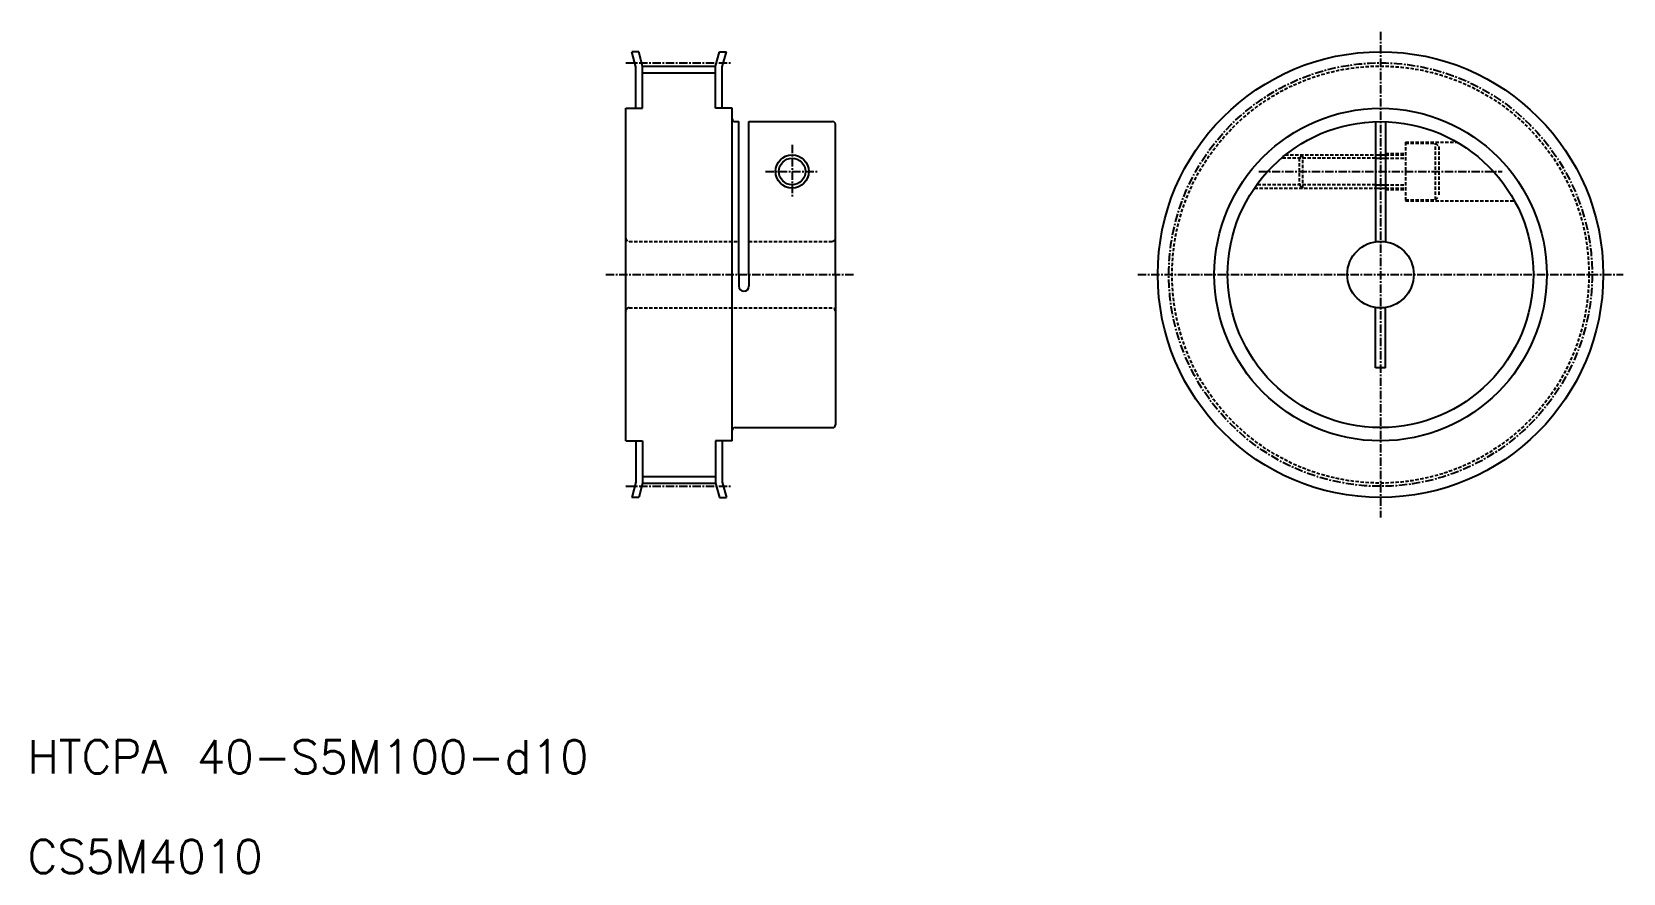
# Model space of a CAD drawing. Extents: x 11 to 250, y 10 to 136.
import ezdxf

# ---------------------------------------------------------------- set-up
doc = ezdxf.new("R2010")
doc.units = 0
doc.linetypes.add('CENTER', pattern=[2, 1.25, -0.25, 0.25, -0.25])
doc.linetypes.add('DASHED', pattern=[0.75, 0.5, -0.25])
doc.layers.get('0').update_dxf_attribs({"linetype": 'CONTINUOUS'})
doc.layers.add('CENTER', color=1, linetype='CENTER')
doc.styles.get("Standard").update_dxf_attribs({"font": 'txt.shx'})

msp = doc.modelspace()

# ---------------------------------------------------------------- linework, layer by layer
at = {"color": 7, "linetype": 'CONTINUOUS'}
for p, q in [((101.92, 133.5), (100.89, 133.5)), ((101.5, 131.22), (100.89, 133.5)), ((102.5, 131.35), (101.92, 133.5)), ((113.5, 131.35), (114.08, 133.5)), ((114.08, 133.5), (115.11, 133.5)), ((114.5, 131.22), (115.11, 133.5)), ((101.5, 125), (101.5, 131.22)), ((102.5, 125), (102.5, 131.35)), ((102.5, 131.35), (113.5, 131.35)), ((102.5, 130.35), (113.5, 130.35)), ((113.5, 125), (113.5, 131.35)), ((114.5, 125), (114.5, 131.22)), ((100, 75), (100, 125)), ((100, 125), (102.5, 125)), ((116, 125), (113.5, 125)), ((116, 75), (116, 125)), ((116.41, 123), (117, 123)), ((117, 100), (117, 123)), ((118.5, 123), (131.09, 123)), ((118.5, 100), (118.5, 123)), ((131.5, 100), (131.5, 122.59)), ((212.75, 122.99), (212.75, 104.97)), ((214.25, 122.99), (214.25, 104.97)), ((212.75, 118), (214.25, 118)), ((212.75, 113), (214.25, 113)), ((117, 100), (117, 98.25)), ((118.5, 100), (118.5, 98.25)), ((131.5, 100), (131.5, 77.41)), ((212.75, 86), (212.75, 95.06)), ((214.25, 86), (214.25, 95.06)), ((214.25, 86), (212.75, 86)), ((116.41, 77), (131.09, 77)), ((100, 75), (102.5, 75)), ((101.5, 75), (101.5, 68.78)), ((102.5, 75), (102.5, 68.65)), ((116, 75), (113.5, 75)), ((113.5, 75), (113.5, 68.65)), ((114.5, 75), (114.5, 68.78)), ((102.5, 69.65), (113.5, 69.65)), ((101.5, 68.78), (100.89, 66.5)), ((102.5, 68.65), (101.92, 66.5)), ((102.5, 68.65), (113.5, 68.65)), ((113.5, 68.65), (114.08, 66.5)), ((114.5, 68.78), (115.11, 66.5)), ((101.92, 66.5), (100.89, 66.5)), ((114.08, 66.5), (115.11, 66.5))]:
    msp.add_line(p, q, dxfattribs=at)
at = {"color": 3, "linetype": 'DASHED'}
for p, q in [((217.25, 119.9), (217.25, 111.1)), ((217.25, 119.9), (225.03, 119.9)), ((217.25, 119.75), (221.75, 119.75)), ((221.75, 111.25), (221.75, 119.75)), ((221.75, 119.75), (222.25, 119.25)), ((212.75, 117.5), (198.58, 117.5)), ((199.18, 118), (212.75, 118)), ((201.25, 117.5), (201.75, 118)), ((201.25, 117.5), (201.25, 113.5)), ((201.75, 118), (201.75, 113)), ((214.25, 118.2), (217.25, 118.2)), ((214.25, 118), (217.25, 118)), ((214.25, 117.5), (217.25, 117.5)), ((222.25, 119.25), (222.25, 111.75)), ((194.53, 113), (212.75, 113)), ((212.75, 113.5), (194.88, 113.5)), ((201.25, 113.5), (201.75, 113)), ((214.25, 113.5), (217.25, 113.5)), ((214.25, 113), (217.25, 113)), ((214.25, 112.8), (217.25, 112.8)), ((217.25, 111.25), (221.75, 111.25)), ((217.25, 111.1), (233.64, 111.1)), ((221.75, 111.25), (222.25, 111.75)), ((100.5, 105), (117, 105)), ((118.5, 105), (131, 105)), ((100.5, 95), (131, 95))]:
    msp.add_line(p, q, dxfattribs=at)
at = {"color": 3, "linetype": 'CONTINUOUS'}
for p, q in [((212.75, 117.5), (214.25, 117.5)), ((212.75, 113.5), (214.25, 113.5))]:
    msp.add_line(p, q, dxfattribs=at)
at = {"color": 7, "linetype": 'CONTINUOUS'}
for centre, radius in [((213.5, 100), 33.5), ((213.5, 100), 25), ((213.5, 100), 23), ((125, 115.5), 2), ((213.5, 100), 5)]:
    msp.add_circle(centre, radius, dxfattribs=at)
at = {"color": 3, "linetype": 'DASHED'}
msp.add_circle((213.5, 100), 31.35, dxfattribs=at)
at = {"color": 3, "linetype": 'CONTINUOUS'}
msp.add_circle((125, 115.5), 2.5, dxfattribs=at)
at = {"color": 7, "linetype": 'CONTINUOUS'}
for centre, radius, start, end in [((116.41, 123.41), 0.41, 180, 270), ((131.09, 122.59), 0.41, 0, 90), ((117.75, 98.25), 0.75, 180, 0), ((116.41, 76.59), 0.41, 90, 180), ((131.09, 77.41), 0.41, 270, 0)]:
    msp.add_arc(centre, radius, start, end, dxfattribs=at)
at = {"color": 3, "linetype": 'DASHED'}
for centre, start, end in [((100.5, 105.5), 180, 270), ((131, 105.5), 270, 0), ((100.5, 94.5), 90, 180), ((131, 94.5), 0, 90)]:
    msp.add_arc(centre, 0.5, start, end, dxfattribs=at)
at = {"layer": 'CENTER', "color": 1, "linetype": 'CENTER'}
for p, q in [((213.5, 136.5), (213.5, 63.5)), ((100, 131.83), (116, 131.83)), ((125, 119.5), (125, 111.5)), ((121, 115.5), (129, 115.5)), ((195.18, 115.5), (231.82, 115.5)), ((97, 100), (134.5, 100)), ((177, 100), (250, 100)), ((100, 68.17), (116, 68.17))]:
    msp.add_line(p, q, dxfattribs=at)
msp.add_circle((213.5, 100), 31.83, dxfattribs=at)

# ---------------------------------------------------------------- texts
at = {"color": 7, "linetype": 'CONTINUOUS'}
for s, p in [('HTCPA 40-S5M100-d10', (10, 25)), ('CS5M4010', (10, 10))]:
    msp.add_text(s, height=5, dxfattribs=at).set_placement(p)

doc.saveas('drawing.dxf')
